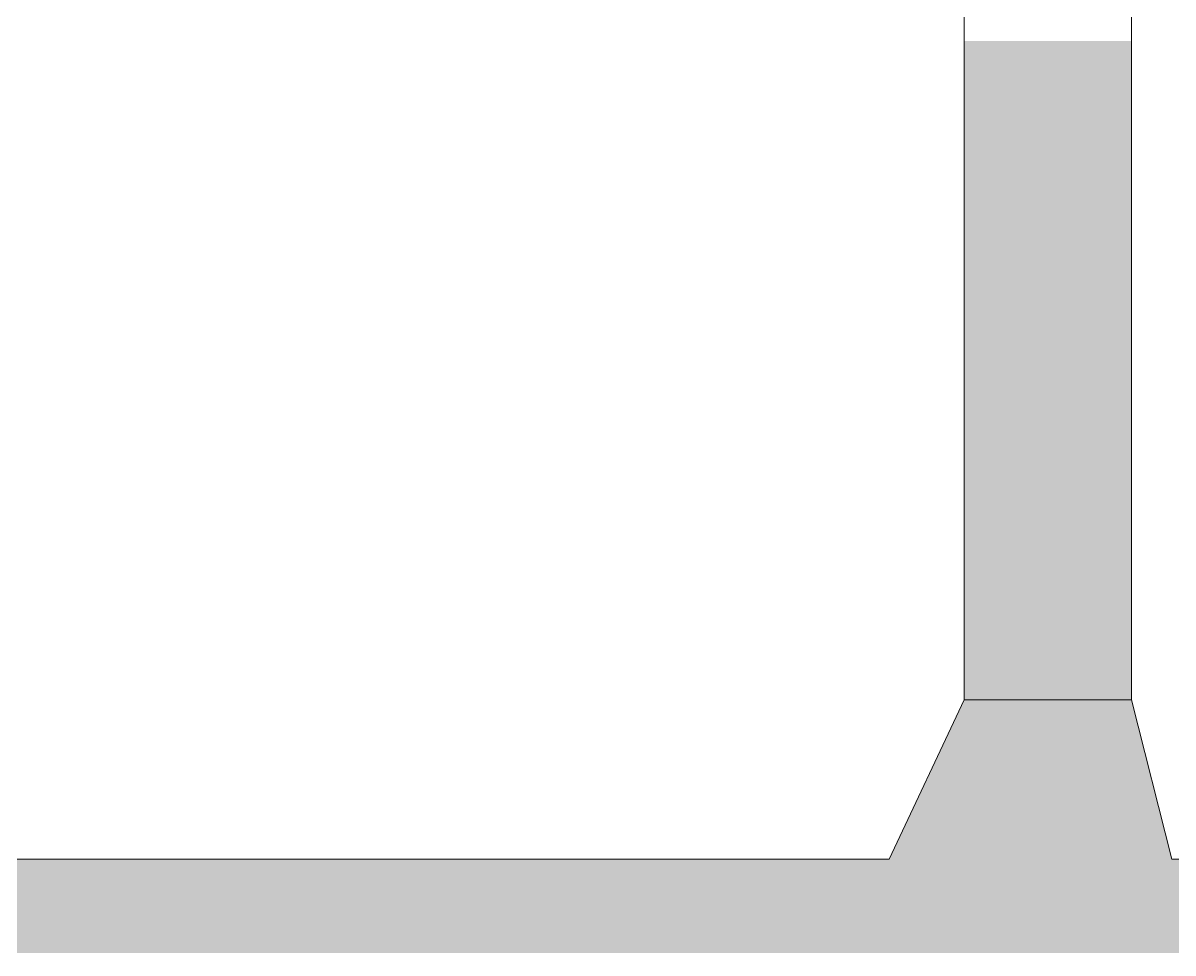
# Model space of a CAD drawing. Header units: millimetres. Extents: x -434067 to 834715, y -524312 to 693139.
# Drawn here: x 166384 to 194972, y 39137 to 62244 of the extents above; entities that cross this region are included whole.
import ezdxf

# ---------------------------------------------------------------- set-up
doc = ezdxf.new("R2010")
doc.units = ezdxf.units.MM
doc.layers.add('PDF_2D Drafting - General', color=7, linetype='Continuous')

msp = doc.modelspace()

# ---------------------------------------------------------------- hatches: boundary and pattern name
at = {"layer": 'PDF_2D Drafting - General', "true_color": 0xaaaaaa, "transparency": 33554559}
for points in [[(193940, 61744), (193940, 61795), (189781, 61795), (189781, 61744)], [(193940, 61692), (193940, 61744), (189781, 61744), (189781, 61692)], [(193940, 61641), (193940, 61692), (189781, 61692), (189781, 61641)], [(193940, 61590), (193940, 61641), (189781, 61641), (189781, 61590)], [(193940, 61538), (193940, 61590), (189781, 61590), (189781, 61538)], [(193940, 61487), (193940, 61538), (189781, 61538), (189781, 61487)], [(193940, 61436), (193940, 61487), (189781, 61487), (189781, 61436)], [(193940, 61384), (193940, 61436), (189781, 61436), (189781, 61384)], [(193940, 61333), (193940, 61384), (189781, 61384), (189781, 61333)], [(193940, 61282), (193940, 61333), (189781, 61333), (189781, 61282)], [(193940, 61231), (193940, 61282), (189781, 61282), (189781, 61231)], [(193940, 61179), (193940, 61231), (189781, 61231), (189781, 61179)], [(193940, 61128), (193940, 61179), (189781, 61179), (189781, 61128)], [(193940, 61077), (193940, 61128), (189781, 61128), (189781, 61077)], [(193940, 61026), (193940, 61077), (189781, 61077), (189781, 61026)], [(193940, 60974), (193940, 61026), (189781, 61026), (189781, 60974)], [(193940, 60923), (193940, 60974), (189781, 60974), (189781, 60923)], [(193940, 60872), (193940, 60923), (189781, 60923), (189781, 60872)], [(193940, 60820), (193940, 60872), (189781, 60872), (189781, 60820)], [(193940, 60769), (193940, 60820), (189781, 60820), (189781, 60769)], [(193940, 60718), (193940, 60769), (189781, 60769), (189781, 60718)], [(193940, 60666), (193940, 60718), (189781, 60718), (189781, 60666)], [(193940, 60615), (193940, 60666), (189781, 60666), (189781, 60615)], [(193940, 60564), (193940, 60615), (189781, 60615), (189781, 60564)], [(193940, 60512), (193940, 60564), (189781, 60564), (189781, 60512)], [(193940, 60461), (193940, 60512), (189781, 60512), (189781, 60461)], [(193940, 60410), (193940, 60461), (189781, 60461), (189781, 60410)], [(193940, 60359), (193940, 60410), (189781, 60410), (189781, 60359)], [(193940, 60307), (193940, 60359), (189781, 60359), (189781, 60307)], [(193940, 60256), (193940, 60307), (189781, 60307), (189781, 60256)], [(193940, 60205), (193940, 60256), (189781, 60256), (189781, 60205)], [(193940, 60153), (193940, 60205), (189781, 60205), (189781, 60153)], [(193940, 60102), (193940, 60153), (189781, 60153), (189781, 60102)], [(193940, 60051), (193940, 60102), (189781, 60102), (189781, 60051)], [(193940, 60000), (193940, 60051), (189781, 60051), (189781, 60000)], [(193940, 59948), (193940, 60000), (189781, 60000), (189781, 59948)], [(193940, 59897), (193940, 59948), (189781, 59948), (189781, 59897)], [(193940, 59846), (193940, 59897), (189781, 59897), (189781, 59846)], [(193940, 59794), (193940, 59846), (189781, 59846), (189781, 59794)], [(193940, 59743), (193940, 59794), (189781, 59794), (189781, 59743)], [(193940, 59692), (193940, 59743), (189781, 59743), (189781, 59692)], [(193940, 59641), (193940, 59692), (189781, 59692), (189781, 59641)], [(193940, 59589), (193940, 59641), (189781, 59641), (189781, 59589)], [(193940, 59538), (193940, 59589), (189781, 59589), (189781, 59538)], [(193940, 59487), (193940, 59538), (189781, 59538), (189781, 59487)], [(193940, 59435), (193940, 59487), (189781, 59487), (189781, 59435)], [(193940, 59384), (193940, 59435), (189781, 59435), (189781, 59384)], [(193940, 59333), (193940, 59384), (189781, 59384), (189781, 59333)], [(193940, 59281), (193940, 59333), (189781, 59333), (189781, 59281)], [(193940, 59230), (193940, 59281), (189781, 59281), (189781, 59230)], [(193940, 59179), (193940, 59230), (189781, 59230), (189781, 59179)], [(193940, 59128), (193940, 59179), (189781, 59179), (189781, 59128)], [(193940, 59076), (193940, 59128), (189781, 59128), (189781, 59076)], [(193940, 59025), (193940, 59076), (189781, 59076), (189781, 59025)], [(193940, 58974), (193940, 59025), (189781, 59025), (189781, 58974)], [(193940, 58922), (193940, 58974), (189781, 58974), (189781, 58922)], [(193940, 58871), (193940, 58922), (189781, 58922), (189781, 58871)], [(193940, 58820), (193940, 58871), (189781, 58871), (189781, 58820)], [(193940, 58769), (193940, 58820), (189781, 58820), (189781, 58769)], [(193940, 58717), (193940, 58769), (189781, 58769), (189781, 58717)], [(193940, 58666), (193940, 58717), (189781, 58717), (189781, 58666)], [(193940, 58615), (193940, 58666), (189781, 58666), (189781, 58615)], [(193940, 58563), (193940, 58615), (189781, 58615), (189781, 58563)], [(193940, 58512), (193940, 58563), (189781, 58563), (189781, 58512)], [(193940, 58461), (193940, 58512), (189781, 58512), (189781, 58461)], [(193940, 58409), (193940, 58461), (189781, 58461), (189781, 58409)], [(193940, 58358), (193940, 58409), (189781, 58409), (189781, 58358)], [(193940, 58307), (193940, 58358), (189781, 58358), (189781, 58307)], [(193940, 58256), (193940, 58307), (189781, 58307), (189781, 58256)], [(193940, 58204), (193940, 58256), (189781, 58256), (189781, 58204)], [(193940, 58153), (193940, 58204), (189781, 58204), (189781, 58153)], [(193940, 58102), (193940, 58153), (189781, 58153), (189781, 58102)], [(193940, 58050), (193940, 58102), (189781, 58102), (189781, 58050)], [(193940, 57999), (193940, 58050), (189781, 58050), (189781, 57999)], [(193940, 57948), (193940, 57999), (189781, 57999), (189781, 57948)], [(193940, 57897), (193940, 57948), (189781, 57948), (189781, 57897)], [(193940, 57845), (193940, 57897), (189781, 57897), (189781, 57845)], [(193940, 57794), (193940, 57845), (189781, 57845), (189781, 57794)], [(193940, 57743), (193940, 57794), (189781, 57794), (189781, 57743)], [(193940, 57691), (193940, 57743), (189781, 57743), (189781, 57691)], [(193940, 57640), (193940, 57691), (189781, 57691), (189781, 57640)], [(193940, 57589), (193940, 57640), (189781, 57640), (189781, 57589)], [(193940, 57537), (193940, 57589), (189781, 57589), (189781, 57537)], [(193940, 57486), (193940, 57537), (189781, 57537), (189781, 57486)], [(193940, 57435), (193940, 57486), (189781, 57486), (189781, 57435)], [(193940, 57384), (193940, 57435), (189781, 57435), (189781, 57384)], [(193940, 57332), (193940, 57384), (189781, 57384), (189781, 57332)], [(193940, 57281), (193940, 57332), (189781, 57332), (189781, 57281)], [(193940, 57230), (193940, 57281), (189781, 57281), (189781, 57230)], [(193940, 57179), (193940, 57230), (189781, 57230), (189781, 57179)], [(193940, 57127), (193940, 57179), (189781, 57179), (189781, 57127)], [(193940, 57076), (193940, 57127), (189781, 57127), (189781, 57076)], [(193940, 57025), (193940, 57076), (189781, 57076), (189781, 57025)], [(193940, 56973), (193940, 57025), (189781, 57025), (189781, 56973)], [(193940, 56922), (193940, 56973), (189781, 56973), (189781, 56922)], [(193940, 56871), (193940, 56922), (189781, 56922), (189781, 56871)], [(193940, 56819), (193940, 56871), (189781, 56871), (189781, 56819)], [(193940, 56768), (193940, 56819), (189781, 56819), (189781, 56768)], [(193940, 56717), (193940, 56768), (189781, 56768), (189781, 56717)], [(193940, 56665), (193940, 56717), (189781, 56717), (189781, 56665)], [(193940, 56614), (193940, 56665), (189781, 56665), (189781, 56614)], [(193940, 56563), (193940, 56614), (189781, 56614), (189781, 56563)], [(193940, 56512), (193940, 56563), (189781, 56563), (189781, 56512)], [(193940, 56460), (193940, 56512), (189781, 56512), (189781, 56460)], [(193940, 56409), (193940, 56460), (189781, 56460), (189781, 56409)], [(193940, 56358), (193940, 56409), (189781, 56409), (189781, 56358)], [(193940, 56306), (193940, 56358), (189781, 56358), (189781, 56306)], [(193940, 56255), (193940, 56306), (189781, 56306), (189781, 56255)], [(193940, 56204), (193940, 56255), (189781, 56255), (189781, 56204)], [(193940, 56153), (193940, 56204), (189781, 56204), (189781, 56153)], [(193940, 56101), (193940, 56153), (189781, 56153), (189781, 56101)], [(193940, 56050), (193940, 56101), (189781, 56101), (189781, 56050)], [(193940, 55999), (193940, 56050), (189781, 56050), (189781, 55999)], [(193940, 55947), (193940, 55999), (189781, 55999), (189781, 55947)], [(193940, 55896), (193940, 55947), (189781, 55947), (189781, 55896)], [(193940, 55845), (193940, 55896), (189781, 55896), (189781, 55845)], [(193940, 55793), (193940, 55845), (189781, 55845), (189781, 55793)], [(193940, 55742), (193940, 55793), (189781, 55793), (189781, 55742)], [(193940, 55691), (193940, 55742), (189781, 55742), (189781, 55691)], [(193940, 55640), (193940, 55691), (189781, 55691), (189781, 55640)], [(193940, 55588), (193940, 55640), (189781, 55640), (189781, 55588)], [(193940, 55537), (193940, 55588), (189781, 55588), (189781, 55537)], [(193940, 55486), (193940, 55537), (189781, 55537), (189781, 55486)], [(193940, 55434), (193940, 55486), (189781, 55486), (189781, 55434)], [(193940, 55383), (193940, 55434), (189781, 55434), (189781, 55383)], [(193940, 55332), (193940, 55383), (189781, 55383), (189781, 55332)], [(193940, 55281), (193940, 55332), (189781, 55332), (189781, 55281)], [(193940, 55229), (193940, 55281), (189781, 55281), (189781, 55229)], [(193940, 55178), (193940, 55229), (189781, 55229), (189781, 55178)], [(193940, 55127), (193940, 55178), (189781, 55178), (189781, 55127)], [(193940, 55075), (193940, 55127), (189781, 55127), (189781, 55075)], [(193940, 55024), (193940, 55075), (189781, 55075), (189781, 55024)], [(193940, 54973), (193940, 55024), (189781, 55024), (189781, 54973)], [(193940, 54921), (193940, 54973), (189781, 54973), (189781, 54921)], [(193940, 54870), (193940, 54921), (189781, 54921), (189781, 54870)], [(193940, 54819), (193940, 54870), (189781, 54870), (189781, 54819)], [(193940, 54768), (193940, 54819), (189781, 54819), (189781, 54768)], [(193940, 54716), (193940, 54768), (189781, 54768), (189781, 54716)], [(193940, 54665), (193940, 54716), (189781, 54716), (189781, 54665)], [(193940, 54614), (193940, 54665), (189781, 54665), (189781, 54614)], [(193940, 54562), (193940, 54614), (189781, 54614), (189781, 54562)], [(193940, 54511), (193940, 54562), (189781, 54562), (189781, 54511)], [(193940, 54460), (193940, 54511), (189781, 54511), (189781, 54460)], [(193940, 54409), (193940, 54460), (189781, 54460), (189781, 54409)], [(193940, 54357), (193940, 54409), (189781, 54409), (189781, 54357)], [(193940, 54306), (193940, 54357), (189781, 54357), (189781, 54306)], [(193940, 54255), (193940, 54306), (189781, 54306), (189781, 54255)], [(193940, 54203), (193940, 54255), (189781, 54255), (189781, 54203)], [(193940, 54152), (193940, 54203), (189781, 54203), (189781, 54152)], [(193940, 54101), (193940, 54152), (189781, 54152), (189781, 54101)], [(193940, 54049), (193940, 54101), (189781, 54101), (189781, 54049)], [(193940, 53998), (193940, 54049), (189781, 54049), (189781, 53998)], [(193940, 53947), (193940, 53998), (189781, 53998), (189781, 53947)], [(193940, 53896), (193940, 53947), (189781, 53947), (189781, 53896)], [(193940, 53844), (193940, 53896), (189781, 53896), (189781, 53844)], [(193940, 53793), (193940, 53844), (189781, 53844), (189781, 53793)], [(193940, 53742), (193940, 53793), (189781, 53793), (189781, 53742)], [(193940, 53690), (193940, 53742), (189781, 53742), (189781, 53690)], [(193940, 53639), (193940, 53690), (189781, 53690), (189781, 53639)], [(193940, 53588), (193940, 53639), (189781, 53639), (189781, 53588)], [(193940, 53537), (193940, 53588), (189781, 53588), (189781, 53537)], [(193940, 53485), (193940, 53537), (189781, 53537), (189781, 53485)], [(193940, 53434), (193940, 53485), (189781, 53485), (189781, 53434)], [(193940, 53383), (193940, 53434), (189781, 53434), (189781, 53383)], [(193940, 53331), (193940, 53383), (189781, 53383), (189781, 53331)], [(193940, 53280), (193940, 53331), (189781, 53331), (189781, 53280)], [(193940, 53229), (193940, 53280), (189781, 53280), (189781, 53229)], [(193940, 53178), (193940, 53229), (189781, 53229), (189781, 53178)], [(193940, 53126), (193940, 53178), (189781, 53178), (189781, 53126)], [(193940, 53075), (193940, 53126), (189781, 53126), (189781, 53075)], [(193940, 53024), (193940, 53075), (189781, 53075), (189781, 53024)], [(193940, 52972), (193940, 53024), (189781, 53024), (189781, 52972)], [(193940, 52921), (193940, 52972), (189781, 52972), (189781, 52921)], [(193940, 52870), (193940, 52921), (189781, 52921), (189781, 52870)], [(193940, 52818), (193940, 52870), (189781, 52870), (189781, 52818)], [(193940, 52767), (193940, 52818), (189781, 52818), (189781, 52767)], [(193940, 52716), (193940, 52767), (189781, 52767), (189781, 52716)], [(193940, 52665), (193940, 52716), (189781, 52716), (189781, 52665)], [(193940, 52613), (193940, 52665), (189781, 52665), (189781, 52613)], [(193940, 52562), (193940, 52613), (189781, 52613), (189781, 52562)], [(193940, 52511), (193940, 52562), (189781, 52562), (189781, 52511)], [(193940, 52459), (193940, 52511), (189781, 52511), (189781, 52459)], [(193940, 52408), (193940, 52459), (189781, 52459), (189781, 52408)], [(193940, 52357), (193940, 52408), (189781, 52408), (189781, 52357)], [(193940, 52306), (193940, 52357), (189781, 52357), (189781, 52306)], [(193940, 52254), (193940, 52306), (189781, 52306), (189781, 52254)], [(193940, 52203), (193940, 52254), (189781, 52254), (189781, 52203)], [(193940, 52152), (193940, 52203), (189781, 52203), (189781, 52152)], [(193940, 52100), (193940, 52152), (189781, 52152), (189781, 52100)], [(193940, 52049), (193940, 52100), (189781, 52100), (189781, 52049)], [(193940, 51998), (193940, 52049), (189781, 52049), (189781, 51998)], [(193940, 51946), (193940, 51998), (189781, 51998), (189781, 51946)], [(193940, 51895), (193940, 51946), (189781, 51946), (189781, 51895)], [(193940, 51844), (193940, 51895), (189781, 51895), (189781, 51844)], [(193940, 51793), (193940, 51844), (189781, 51844), (189781, 51793)], [(193940, 51741), (193940, 51793), (189781, 51793), (189781, 51741)], [(193940, 51690), (193940, 51741), (189781, 51741), (189781, 51690)], [(193940, 51639), (193940, 51690), (189781, 51690), (189781, 51639)], [(193940, 51587), (193940, 51639), (189781, 51639), (189781, 51587)], [(193940, 51536), (193940, 51587), (189781, 51587), (189781, 51536)], [(193940, 51485), (193940, 51536), (189781, 51536), (189781, 51485)], [(193940, 51434), (193940, 51485), (189781, 51485), (189781, 51434)], [(193940, 51382), (193940, 51434), (189781, 51434), (189781, 51382)], [(193940, 51331), (193940, 51382), (189781, 51382), (189781, 51331)], [(193940, 51280), (193940, 51331), (189781, 51331), (189781, 51280)], [(193940, 51228), (193940, 51280), (189781, 51280), (189781, 51228)], [(193940, 51177), (193940, 51228), (189781, 51228), (189781, 51177)], [(193940, 51126), (193940, 51177), (189781, 51177), (189781, 51126)], [(193940, 51074), (193940, 51126), (189781, 51126), (189781, 51074)], [(193940, 51023), (193940, 51074), (189781, 51074), (189781, 51023)], [(193940, 50972), (193940, 51023), (189781, 51023), (189781, 50972)], [(193940, 50921), (193940, 50972), (189781, 50972), (189781, 50921)], [(193940, 50869), (193940, 50921), (189781, 50921), (189781, 50869)], [(193940, 50818), (193940, 50869), (189781, 50869), (189781, 50818)], [(193940, 50767), (193940, 50818), (189781, 50818), (189781, 50767)], [(193940, 50715), (193940, 50767), (189781, 50767), (189781, 50715)], [(193940, 50664), (193940, 50715), (189781, 50715), (189781, 50664)], [(193940, 50613), (193940, 50664), (189781, 50664), (189781, 50613)], [(193940, 50562), (193940, 50613), (189781, 50613), (189781, 50562)], [(193940, 50510), (193940, 50562), (189781, 50562), (189781, 50510)], [(193940, 50459), (193940, 50510), (189781, 50510), (189781, 50459)], [(193940, 50408), (193940, 50459), (189781, 50459), (189781, 50408)], [(193940, 50356), (193940, 50408), (189781, 50408), (189781, 50356)], [(193940, 50305), (193940, 50356), (189781, 50356), (189781, 50305)], [(193940, 50254), (193940, 50305), (189781, 50305), (189781, 50254)], [(193940, 50202), (193940, 50254), (189781, 50254), (189781, 50202)], [(193940, 50151), (193940, 50202), (189781, 50202), (189781, 50151)], [(193940, 50100), (193940, 50151), (189781, 50151), (189781, 50100)], [(193940, 50049), (193940, 50100), (189781, 50100), (189781, 50049)], [(193940, 49997), (193940, 50049), (189781, 50049), (189781, 49997)], [(193940, 49946), (193940, 49997), (189781, 49997), (189781, 49946)], [(193940, 49895), (193940, 49946), (189781, 49946), (189781, 49895)], [(193940, 49843), (193940, 49895), (189781, 49895), (189781, 49843)], [(193940, 49792), (193940, 49843), (189781, 49843), (189781, 49792)], [(193940, 49741), (193940, 49792), (189781, 49792), (189781, 49741)], [(193940, 49690), (193940, 49741), (189781, 49741), (189781, 49690)], [(193940, 49638), (193940, 49690), (189781, 49690), (189781, 49638)], [(193940, 49587), (193940, 49638), (189781, 49638), (189781, 49587)], [(193940, 49536), (193940, 49587), (189781, 49587), (189781, 49536)], [(193940, 49484), (193940, 49536), (189781, 49536), (189781, 49484)], [(193940, 49433), (193940, 49484), (189781, 49484), (189781, 49433)], [(193940, 49382), (193940, 49433), (189781, 49433), (189781, 49382)], [(193940, 49330), (193940, 49382), (189781, 49382), (189781, 49330)], [(193940, 49279), (193940, 49330), (189781, 49330), (189781, 49279)], [(193940, 49228), (193940, 49279), (189781, 49279), (189781, 49228)], [(193940, 49177), (193940, 49228), (189781, 49228), (189781, 49177)], [(193940, 49125), (193940, 49177), (189781, 49177), (189781, 49125)], [(193940, 49074), (193940, 49125), (189781, 49125), (189781, 49074)], [(193940, 49023), (193940, 49074), (189781, 49074), (189781, 49023)], [(193940, 48971), (193940, 49023), (189781, 49023), (189781, 48971)], [(193940, 48920), (193940, 48971), (189781, 48971), (189781, 48920)], [(193940, 48869), (193940, 48920), (189781, 48920), (189781, 48869)], [(193940, 48818), (193940, 48869), (189781, 48869), (189781, 48818)], [(193940, 48766), (193940, 48818), (189781, 48818), (189781, 48766)], [(189781, 48766), (189781, 45424), (193940, 45424), (193940, 48766)]]:
    msp.add_hatch(color=253, dxfattribs=at).paths.add_polyline_path(points)
at = {"layer": 'PDF_2D Drafting - General', "transparency": 33554559}
msp.add_hatch(color=256, dxfattribs=at).paths.add_polyline_path([(140718, 39137), (140718, 41467), (141675, 41467), (141701, 41324), (141773, 41198), (141884, 41105), (142020, 41055), (142165, 41055), (142302, 41105), (142413, 41198), (142485, 41324), (142510, 41467), (187917, 41467), (189781, 45424), (193940, 45424), (194944, 41467), (243979, 41467), (243979, 39137)])

# ---------------------------------------------------------------- linework, layer by layer
at = {"layer": 'PDF_2D Drafting - General', "color": 8, "lineweight": 15, "true_color": 0x7f7f7f}
for points in [[(189781, 45424), (189781, 69372), (181718, 71013), (176789, 70735), (166926, 71901)], [(140718, 41467), (141675, 41467), (140718, 41467), (187917, 41467), (142510, 41467), (187917, 41467), (189781, 45424), (193940, 45424), (194944, 41467), (243979, 41467), (194944, 41467), (193940, 45424), (189781, 45424), (187917, 41467), (189781, 45424), (193940, 45424), (193940, 68887), (199602, 70417), (207805, 70000)], [(243979, 41467), (194944, 41467), (193940, 45424)]]:
    msp.add_lwpolyline(points, dxfattribs=at)

doc.saveas('drawing.dxf')
